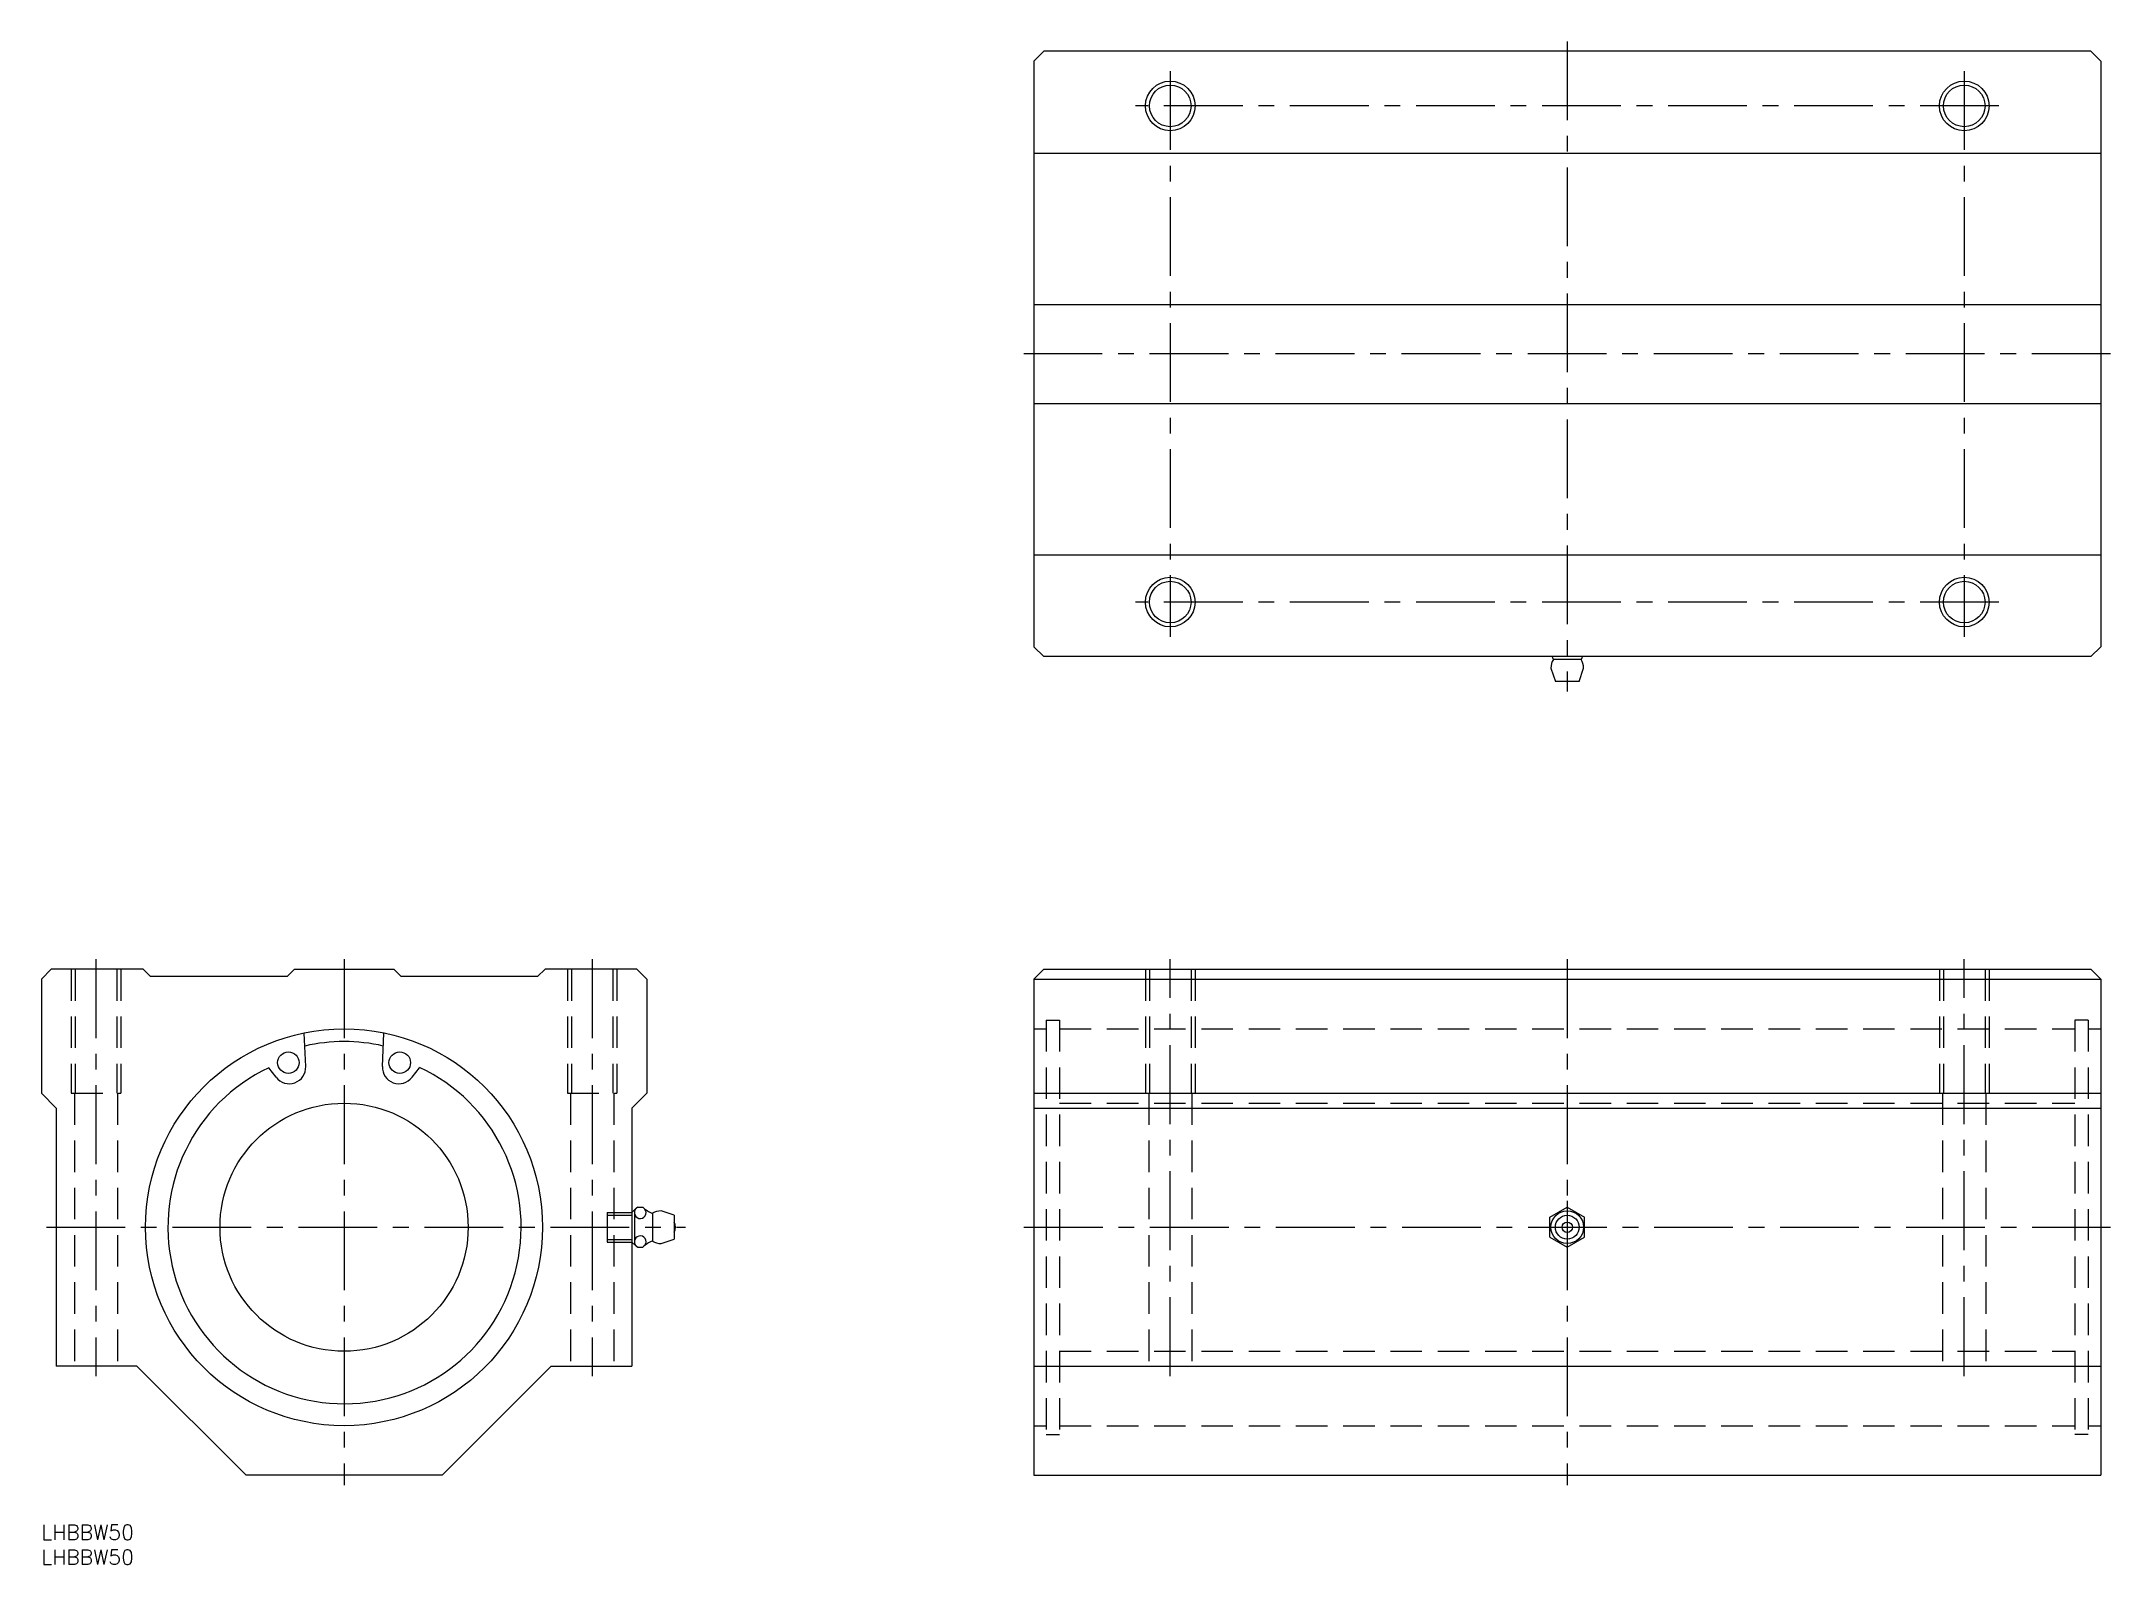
# Model space of a CAD drawing. Extents: x 0 to 417, y -8 to 299.
import ezdxf

# ---------------------------------------------------------------- set-up
doc = ezdxf.new("R2010")
doc.units = 0
doc.header["$LTSCALE"] = 0.5
doc.linetypes.add('CENTER', pattern=[50.8, 31.75, -6.35, 6.35, -6.35])
doc.linetypes.add('DASHED', pattern=[19.05, 12.7, -6.35])
for name, color, linetype in [('MSM_CENTER', 1, 'CENTER'), ('MSM_CONTINUOUS', 7, 'CONTINUOUS'), ('MSM_DASHED', 4, 'DASHED'), ('MSM_NARROW', 5, 'CONTINUOUS'), ('MSM_PART_NUMBER', 7, 'CONTINUOUS')]:
    doc.layers.add(name, color=color, linetype=linetype)
doc.styles.get("Standard").update_dxf_attribs({"font": 'txt.shx', "height": 3, "bigfont": 'bigfont.shx'})

msp = doc.modelspace()

# ---------------------------------------------------------------- linework, layer by layer
at = {"layer": 'MSM_CENTER'}
for p, q in [((307.5, 299), (307.5, 168)), ((227.5, 293), (227.5, 179)), ((387.5, 293), (387.5, 179)), ((394.5, 286), (220.5, 286)), ((417, 236), (198, 236)), ((394.5, 186), (220.5, 186)), ((11, 114), (11, 30)), ((61, 114), (61, 8)), ((111, 114), (111, 30)), ((227.5, 30), (227.5, 114)), ((307.5, 114), (307.5, 8)), ((387.5, 30), (387.5, 114)), ((307.5, 65.3), (307.5, 54.7)), ((1, 60), (129.8, 60)), ((198, 60), (417, 60))]:
    msp.add_line(p, q, dxfattribs=at)
at = {"layer": 'MSM_CONTINUOUS'}
for p, q in [((200, 295), (202, 297)), ((413, 297), (202, 297)), ((413, 297), (415, 295)), ((200, 295), (200, 177)), ((415, 295), (415, 177)), ((200, 276.5), (415, 276.5)), ((200, 246), (415, 246)), ((200, 226), (415, 226)), ((200, 195.5), (415, 195.5)), ((200, 177), (202, 175)), ((413, 175), (415, 177)), ((413, 175), (202, 175)), ((304.2, 172.7), (305.1, 170)), ((310.3, 174.45), (304.7, 174.45)), ((309.9, 170), (310.8, 172.7)), ((309.9, 170), (305.1, 170)), ((2, 112), (0, 110)), ((0, 110), (0, 87)), ((20.5, 112), (2, 112)), ((20.5, 112), (22, 110.5)), ((49.5, 110.5), (22, 110.5)), ((49.5, 110.5), (51, 112)), ((51, 112), (71, 112)), ((72.5, 110.5), (71, 112)), ((100, 110.5), (72.5, 110.5)), ((101.5, 112), (100, 110.5)), ((120, 112), (101.5, 112)), ((122, 110), (120, 112)), ((122, 110), (122, 87)), ((202, 112), (200, 110)), ((200, 110), (200, 10)), ((200, 110), (415, 110)), ((202, 112), (413, 112)), ((413, 112), (415, 110)), ((415, 110), (415, 10)), ((53.28, 92.41), (52.98, 99.13)), ((68.72, 92.41), (69.01, 99.13)), ((47.3, 90.23), (45.83, 92.15)), ((74.7, 90.23), (76.17, 92.15)), ((0, 87), (3, 84)), ((3, 84), (3, 32)), ((119, 84), (122, 87)), ((119, 84), (119, 32)), ((200, 87), (415, 87)), ((200, 84), (415, 84)), ((119, 63), (119.89, 63.81)), ((119.5, 62.93), (119.5, 57.07)), ((120.22, 64.03), (121.2, 64.03)), ((123.15, 62.8), (123.15, 57.2)), ((127.5, 62.43), (124.9, 63.3)), ((304, 62.02), (307.5, 64.04)), ((307.5, 64.04), (311, 62.02)), ((60.91, 60), (61.09, 60)), ((61, 59.91), (61, 60.09)), ((127.5, 62.43), (127.5, 57.57)), ((304, 57.98), (304, 62.02)), ((311, 57.98), (311, 62.02)), ((119, 57), (119.89, 56.19)), ((120.22, 55.97), (121.2, 55.97)), ((124.9, 56.7), (127.5, 57.57)), ((304, 57.98), (307.5, 55.96)), ((307.5, 55.96), (311, 57.98)), ((19.25, 32), (3, 32)), ((41.25, 10), (19.25, 32)), ((80.75, 10), (102.75, 32)), ((102.75, 32), (119, 32)), ((200, 32), (415, 32)), ((80.75, 10), (41.25, 10)), ((200, 10), (415, 10))]:
    msp.add_line(p, q, dxfattribs=at)
for centre, radius in [((227.5, 286), 4.19), ((387.5, 286), 4.19), ((227.5, 186), 4.19), ((387.5, 186), 4.19), ((61, 60), 40), ((49.78, 93.17), 2.17), ((72.22, 93.17), 2.17), ((61, 60), 25), ((307.5, 60), 3.3), ((307.5, 60), 2.4), ((307.5, 60), 1.05)]:
    msp.add_circle(centre, radius, dxfattribs=at)
for centre, radius, start, end in [((307.5, 172.7), 3.3, 148.0472, 180), ((299.1, 172.3), 6, 20.9613, 26.7438), ((315.9, 172.3), 6, 153.2562, 159.0386), ((307.5, 172.7), 3.3, 360, 31.9528), ((61, 62.5), 34.92, 76.9236, 103.0764), ((61.09, 60), 35.59, 115.3865, 64.8759), ((49.95, 92.26), 3.33, 217.5057, 2.4933), ((72.05, 92.26), 3.33, 177.5067, 322.4943), ((120.69, 62.93), 1.19, 112.9586, 37.5509), ((125.3, 68.4), 6, 226.8336, 249.0386), ((124.9, 60), 3.3, 90, 121.9528), ((125.98, 60), 1.82, 326.6015, 33.3985), ((120.69, 57.07), 1.19, 322.449, 247.0413), ((125.3, 51.6), 6, 110.9613, 132.9025), ((124.9, 60), 3.3, 238.0472, 270)]:
    msp.add_arc(centre, radius, start, end, dxfattribs=at)
at = {"layer": 'MSM_DASHED'}
for p, q in [((6, 112), (6, 87)), ((6.81, 112), (6.81, 87)), ((15.19, 112), (15.19, 87)), ((16, 112), (16, 87)), ((106, 112), (106, 87)), ((106.81, 112), (106.81, 87)), ((115.19, 112), (115.19, 87)), ((116, 112), (116, 87)), ((222.5, 112), (222.5, 87)), ((223.31, 112), (223.31, 87)), ((231.69, 112), (231.69, 87)), ((232.5, 112), (232.5, 87)), ((382.5, 112), (382.5, 87)), ((383.31, 112), (383.31, 87)), ((391.69, 112), (391.69, 87)), ((392.5, 112), (392.5, 87)), ((202.5, 101.75), (202.5, 18.25)), ((202.5, 101.75), (205.2, 101.75)), ((205.2, 101.75), (205.2, 18.25)), ((409.8, 101.75), (409.8, 18.25)), ((412.5, 101.75), (409.8, 101.75)), ((412.5, 101.75), (412.5, 18.25)), ((200, 100), (202.5, 100)), ((205.2, 100), (409.8, 100)), ((412.5, 100), (415, 100)), ((6, 87), (16, 87)), ((6.65, 87), (6.65, 32)), ((15.35, 87), (15.35, 32)), ((106, 87), (116, 87)), ((106.65, 87), (106.65, 32)), ((115.35, 87), (115.35, 32)), ((205.2, 85), (409.8, 85)), ((222.5, 87), (232.5, 87)), ((223.15, 87), (223.15, 32)), ((231.85, 87), (231.85, 32)), ((382.5, 87), (392.5, 87)), ((383.15, 87), (383.15, 32)), ((391.85, 87), (391.85, 32)), ((114, 63), (114, 57)), ((114, 63), (119, 63)), ((114, 62.46), (119, 62.46)), ((114, 57.54), (119, 57.54)), ((114, 57), (119, 57)), ((205.2, 35), (409.8, 35)), ((200, 20), (202.5, 20)), ((202.5, 18.25), (205.2, 18.25)), ((205.2, 20), (409.8, 20)), ((412.5, 18.25), (409.8, 18.25)), ((412.5, 20), (415, 20))]:
    msp.add_line(p, q, dxfattribs=at)
at = {"layer": 'MSM_NARROW'}
for centre in [(227.5, 286), (387.5, 286), (227.5, 186), (387.5, 186)]:
    msp.add_circle(centre, 5, dxfattribs=at)

# ---------------------------------------------------------------- texts
at = {"layer": 'MSM_PART_NUMBER'}
for p in [(0, -3), (0, -8)]:
    msp.add_text('LHBBW50', height=3, dxfattribs=at).set_placement(p)

doc.saveas('drawing.dxf')
